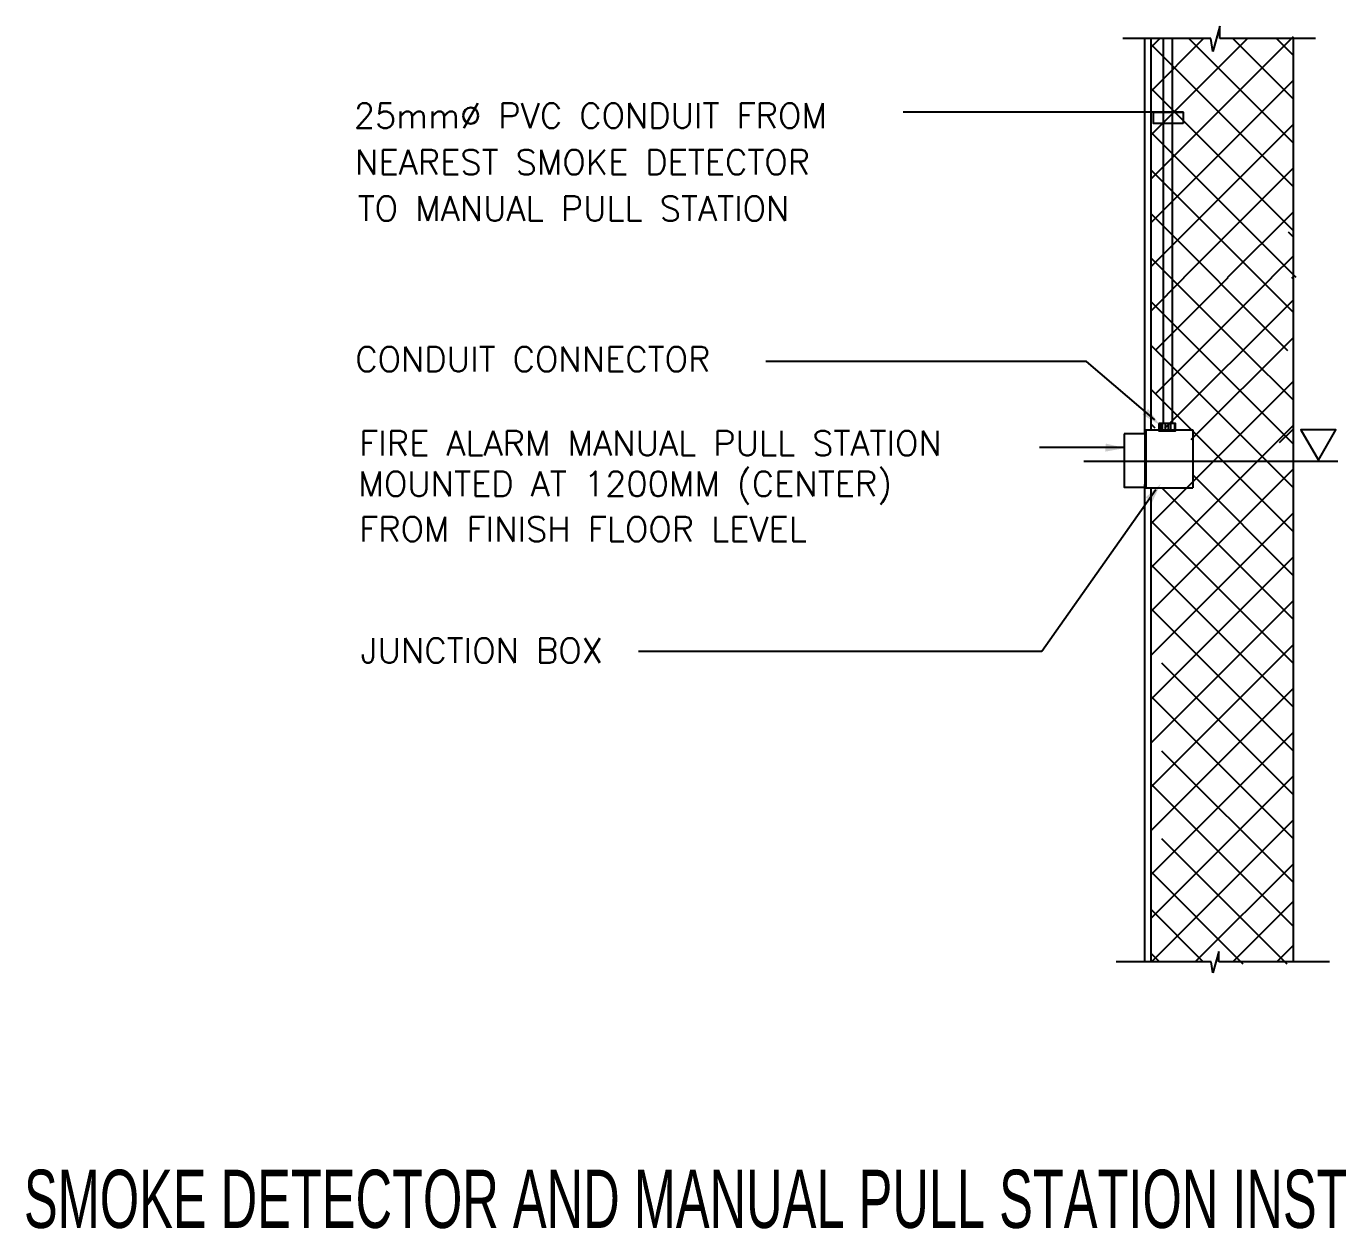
# Model space of a CAD drawing. Header units: inches. Extents: x 3955 to 4125, y 4886 to 4983.
# Drawn here: x 4079.602 to 4082.83, y 4948.97 to 4951.93 of the extents above; entities that cross this region are included whole.
import ezdxf
from ezdxf.enums import TextEntityAlignment as Align

# ---------------------------------------------------------------- set-up
doc = ezdxf.new("R2010")
doc.units = ezdxf.units.IN
doc.header["$MEASUREMENT"] = 0
for name, pattern in [('AM14XXTX$0$MGRIDLINE', [50.5, 45, -1.5, 2.5, -1.5]), ('C', [0]), ('CENTER', [2, 1.25, -0.25, 0.25, -0.25])]:
    doc.linetypes.add(name, pattern=pattern)
doc.layers.get('0').update_dxf_attribs({"lineweight": 35})
for name, color, linetype in [('A-SANITA', 7, 'Continuous'), ('AM14XXTX$0$APGRIDNL', 8, 'AM14XXTX$0$MGRIDLINE'), ('ARCH', 1, 'Continuous'), ('C', 2, 'C'), ('E-DETAIL', 2, 'Continuous'), ('E-FA', 7, 'Continuous'), ('E-FCKT', 3, 'Continuous'), ('E-LIGHT', 141, 'Continuous'), ('E-TEXT', 2, 'Continuous'), ('EL_L140', 5, 'Continuous'), ('PW-TXT', 4, 'Continuous')]:
    doc.layers.add(name, color=color, linetype=linetype)
doc.styles.add('ET140', font='stencil.shx', dxfattribs={"height": 0.35})
doc.styles.add('ROMANS', font='ROMANS.shx', dxfattribs={"width": 0.9})

# ---------------------------------------------------------------- blocks, each defined once
blk = doc.blocks.new('A$C760A6436')
at = {"layer": 'A-SANITA', "color": 2, "linetype": 'Continuous'}
for p, q in [((4.5874, -0.9267), (4.5874, -1.3193)), ((4.5967, -0.9267), (4.5967, -1.3193))]:
    blk.add_line(p, q, dxfattribs=at)
at = {"layer": 'AM14XXTX$0$APGRIDNL', "color": 1, "linetype": 'CENTER'}
blk.add_line((4.7655, -1.3579), (4.5065, -1.3579), dxfattribs=at)
at = {"layer": 'ARCH', "color": 1}
for p, q in [((4.6451, -0.9139), (4.6381, -0.9398)), ((4.6451, -0.9265), (4.6451, -0.9139)), ((4.636, -0.9263), (4.5461, -0.9263)), ((4.6381, -0.9398), (4.636, -0.9263)), ((4.7429, -0.9265), (4.6451, -0.9265)), ((4.7202, -0.9436), (4.7034, -0.9267)), ((4.7202, -1.1703), (4.7202, -0.9267)), ((4.7202, -1.1291), (4.7152, -1.124)), ((4.5747, -1.1703), (4.5747, -1.2888)), ((4.7202, -1.1721), (4.7185, -1.1703)), ((4.7202, -1.8682), (4.7202, -1.1703)), ((4.5792, -1.3242), (4.5747, -1.3197)), ((4.5832, -1.8682), (4.5747, -1.8597)), ((4.644, -1.8582), (4.6382, -1.8798)), ((4.644, -1.8687), (4.644, -1.8582)), ((4.6364, -1.8686), (4.5394, -1.8686)), ((4.6382, -1.8798), (4.6364, -1.8686)), ((4.757, -1.8687), (4.644, -1.8687))]:
    blk.add_line(p, q, dxfattribs=at)
at = {"layer": 'ARCH', "color": 8}
for p, q in [((4.5747, -1.0698), (4.7202, -0.9242)), ((4.5747, -0.9355), (4.5835, -0.9267)), ((4.5747, -1.0251), (4.673, -0.9267)), ((4.5747, -0.9803), (4.6282, -0.9267)), ((4.7202, -1.0778), (4.5747, -0.9323)), ((4.7202, -1.0331), (4.6139, -0.9267)), ((4.7202, -0.9883), (4.6587, -0.9267)), ((4.5747, -1.1146), (4.7202, -0.969)), ((4.7202, -1.1226), (4.5747, -0.977)), ((4.5747, -1.1593), (4.7202, -1.0137)), ((4.7232, -1.1703), (4.5747, -1.0218)), ((4.7202, -1.206), (4.5747, -1.0604)), ((4.6084, -1.1703), (4.7202, -1.0585)), ((4.7146, -1.2451), (4.5747, -1.1051)), ((4.6531, -1.1703), (4.7202, -1.1033)), ((4.6702, -1.2457), (4.5747, -1.1502)), ((4.6979, -1.1703), (4.7202, -1.148)), ((4.5747, -1.2045), (4.6088, -1.1703)), ((4.5796, -1.2444), (4.6536, -1.1703)), ((4.5796, -1.2891), (4.6983, -1.1703)), ((4.7202, -1.3403), (4.5747, -1.1947)), ((4.6257, -1.2457), (4.5747, -1.1947)), ((4.5892, -1.3242), (4.7202, -1.1932)), ((4.7202, -1.385), (4.5747, -1.2395)), ((4.6161, -1.3356), (4.7202, -1.2314)), ((4.6375, -1.2575), (4.6257, -1.2457)), ((4.7202, -1.2955), (4.6704, -1.2457)), ((4.7202, -1.4298), (4.5747, -1.2842)), ((4.6121, -1.3843), (4.7202, -1.2762)), ((4.5747, -1.4665), (4.7202, -1.321)), ((4.7062, -1.3388), (4.7202, -1.3247)), ((4.5747, -1.5113), (4.7202, -1.3657)), ((4.7202, -1.4746), (4.6175, -1.3718)), ((4.5747, -1.4218), (4.6148, -1.3816)), ((4.7202, -1.5193), (4.5859, -1.385)), ((4.5747, -1.556), (4.7202, -1.4105)), ((4.5747, -1.556), (4.7202, -1.4105)), ((4.7202, -1.5641), (4.5747, -1.4185)), ((4.5747, -1.6008), (4.7202, -1.4552)), ((4.5747, -1.6008), (4.7202, -1.4552)), ((4.7202, -1.6088), (4.5747, -1.4632)), ((4.5747, -1.6455), (4.7202, -1.5)), ((4.7202, -1.6536), (4.5747, -1.508)), ((4.5747, -1.6903), (4.7202, -1.5447)), ((4.7202, -1.6983), (4.5859, -1.564)), ((4.5747, -1.7351), (4.7202, -1.5895)), ((4.7202, -1.7431), (4.5747, -1.5975)), ((4.5747, -1.7798), (4.7202, -1.6342)), ((4.7202, -1.7878), (4.5859, -1.6535)), ((4.5747, -1.8246), (4.7202, -1.679)), ((4.7202, -1.8326), (4.5747, -1.687)), ((4.5754, -1.8686), (4.7202, -1.7238)), ((4.6962, -1.7478), (4.7202, -1.7238)), ((4.7139, -1.871), (4.5859, -1.743)), ((4.6691, -1.871), (4.5747, -1.7765)), ((4.6201, -1.8686), (4.7202, -1.7685)), ((4.628, -1.8682), (4.5747, -1.8149)), ((4.6589, -1.8682), (4.7202, -1.8069)), ((4.7037, -1.8682), (4.7202, -1.8517))]:
    blk.add_line(p, q, dxfattribs=at)
at = {"layer": 'ARCH', "color": 1}
for points in [[(4.5747, -0.9267), (4.5747, -1.1703)], [(4.5747, -1.2457), (4.5747, -1.3259)], [(4.5747, -1.385), (4.5747, -1.8682)]]:
    blk.add_lwpolyline(points, dxfattribs=at)
at = {"layer": 'C', "color": 1}
for p, q in [((4.5682, -0.9267), (4.5682, -1.1703)), ((4.5682, -1.1703), (4.5682, -1.3288)), ((4.5682, -1.3816), (4.5682, -1.8682))]:
    blk.add_line(p, q, dxfattribs=at)
at = {"layer": 'E-DETAIL', "color": 1}
for p, q in [((4.5844, -1.3193), (4.5844, -1.3266)), ((4.5865, -1.3193), (4.5865, -1.3266)), ((4.5894, -1.3193), (4.5894, -1.3266)), ((4.5923, -1.3193), (4.5923, -1.3266)), ((4.595, -1.3193), (4.595, -1.3266)), ((4.599, -1.3193), (4.599, -1.3266))]:
    blk.add_line(p, q, dxfattribs=at)
at = {"layer": 'E-DETAIL'}
blk.add_lwpolyline([(4.5828, -1.3193), (4.5828, -1.3266), (4.6001, -1.3266), (4.6001, -1.3193)], close=True, dxfattribs=at)
at = {"layer": 'E-FA', "color": 7}
blk.add_lwpolyline([(4.5476, -1.3299), (4.5476, -1.3844), (4.5689, -1.3844), (4.5689, -1.3299)], close=True, dxfattribs=at)
at = {"layer": 'E-FCKT'}
for p, q in [((4.5697, -1.3259), (4.6175, -1.3259)), ((4.5697, -1.3261), (4.5697, -1.3851)), ((4.6175, -1.3259), (4.6175, -1.385)), ((4.5697, -1.385), (4.6175, -1.385))]:
    blk.add_line(p, q, dxfattribs=at)
at = {"layer": 'E-LIGHT', "color": 11, "linetype": 'Continuous'}
for p, q in [((4.6079, -1.0015), (4.3219, -1.0015)), ((4.5093, -1.256), (4.182, -1.256)), ((4.5789, -1.3156), (4.5093, -1.256)), ((4.5476, -1.3438), (4.4613, -1.3438)), ((4.58, -1.3869), (4.4635, -1.5519)), ((4.4635, -1.5519), (4.0521, -1.5519))]:
    blk.add_line(p, q, dxfattribs=at)
for points in [[(4.5721, -1.3045), (4.5662, -1.3103), (4.5841, -1.3208)], [(4.5289, -1.3398), (4.5282, -1.348), (4.5486, -1.3443)], [(4.5696, -1.3946), (4.576, -1.3999), (4.5847, -1.3811)]]:
    blk.add_solid(points, dxfattribs=at)
at = {"layer": 'E-TEXT'}
blk.add_lwpolyline([(4.7457, -1.3567), (4.7637, -1.3257), (4.7278, -1.3257)], close=True, dxfattribs=at)
at = {"layer": 'PW-TXT', "color": 11}
blk.add_lwpolyline([(4.6079, -1.013), (4.5774, -1.013), (4.5774, -1.0015), (4.6079, -1.0015)], close=True, dxfattribs=at)
at = {"layer": 'E-TEXT', "style": 'ROMANS'}
for s, p in [('25mm%%c PVC CONDUIT FROM', (3.7615, -1.0178)), ('NEAREST SMOKE DETECTOR', (3.7628, -1.0652)), ('TO MANUAL PULL STATION', (3.7655, -1.1125)), ('CONDUIT CONNECTOR', (3.763, -1.2663)), ('FIRE ALARM MANUAL PULL STATION', (3.767, -1.3521)), ('MOUNTED AT 1200MM (CENTER)', (3.7662, -1.3935)), ('FROM FINISH FLOOR LEVEL', (3.767, -1.4397)), ('JUNCTION BOX', (3.7684, -1.5636))]:
    blk.add_text(s, height=0.025317, dxfattribs=at).set_placement(p)
at = {"layer": 'EL_L140', "color": 3, "style": 'ET140', "width": 0.65}
blk.add_text('SMOKE DETECTOR AND MANUAL PULL STATION INSTALLATION DETAIL', height=0.059375, dxfattribs=at).set_placement((4.3225, -2.1402), align=Align.CENTER)

msp = doc.modelspace()

# ---------------------------------------------------------------- block references
at = {"xscale": 2.411673539939912, "yscale": 2.411673539939912, "zscale": 2.411673539939912}
msp.add_blockref('A$C760A6436', (4071.3367, 4954.1337), dxfattribs=at)

doc.saveas('drawing.dxf')
